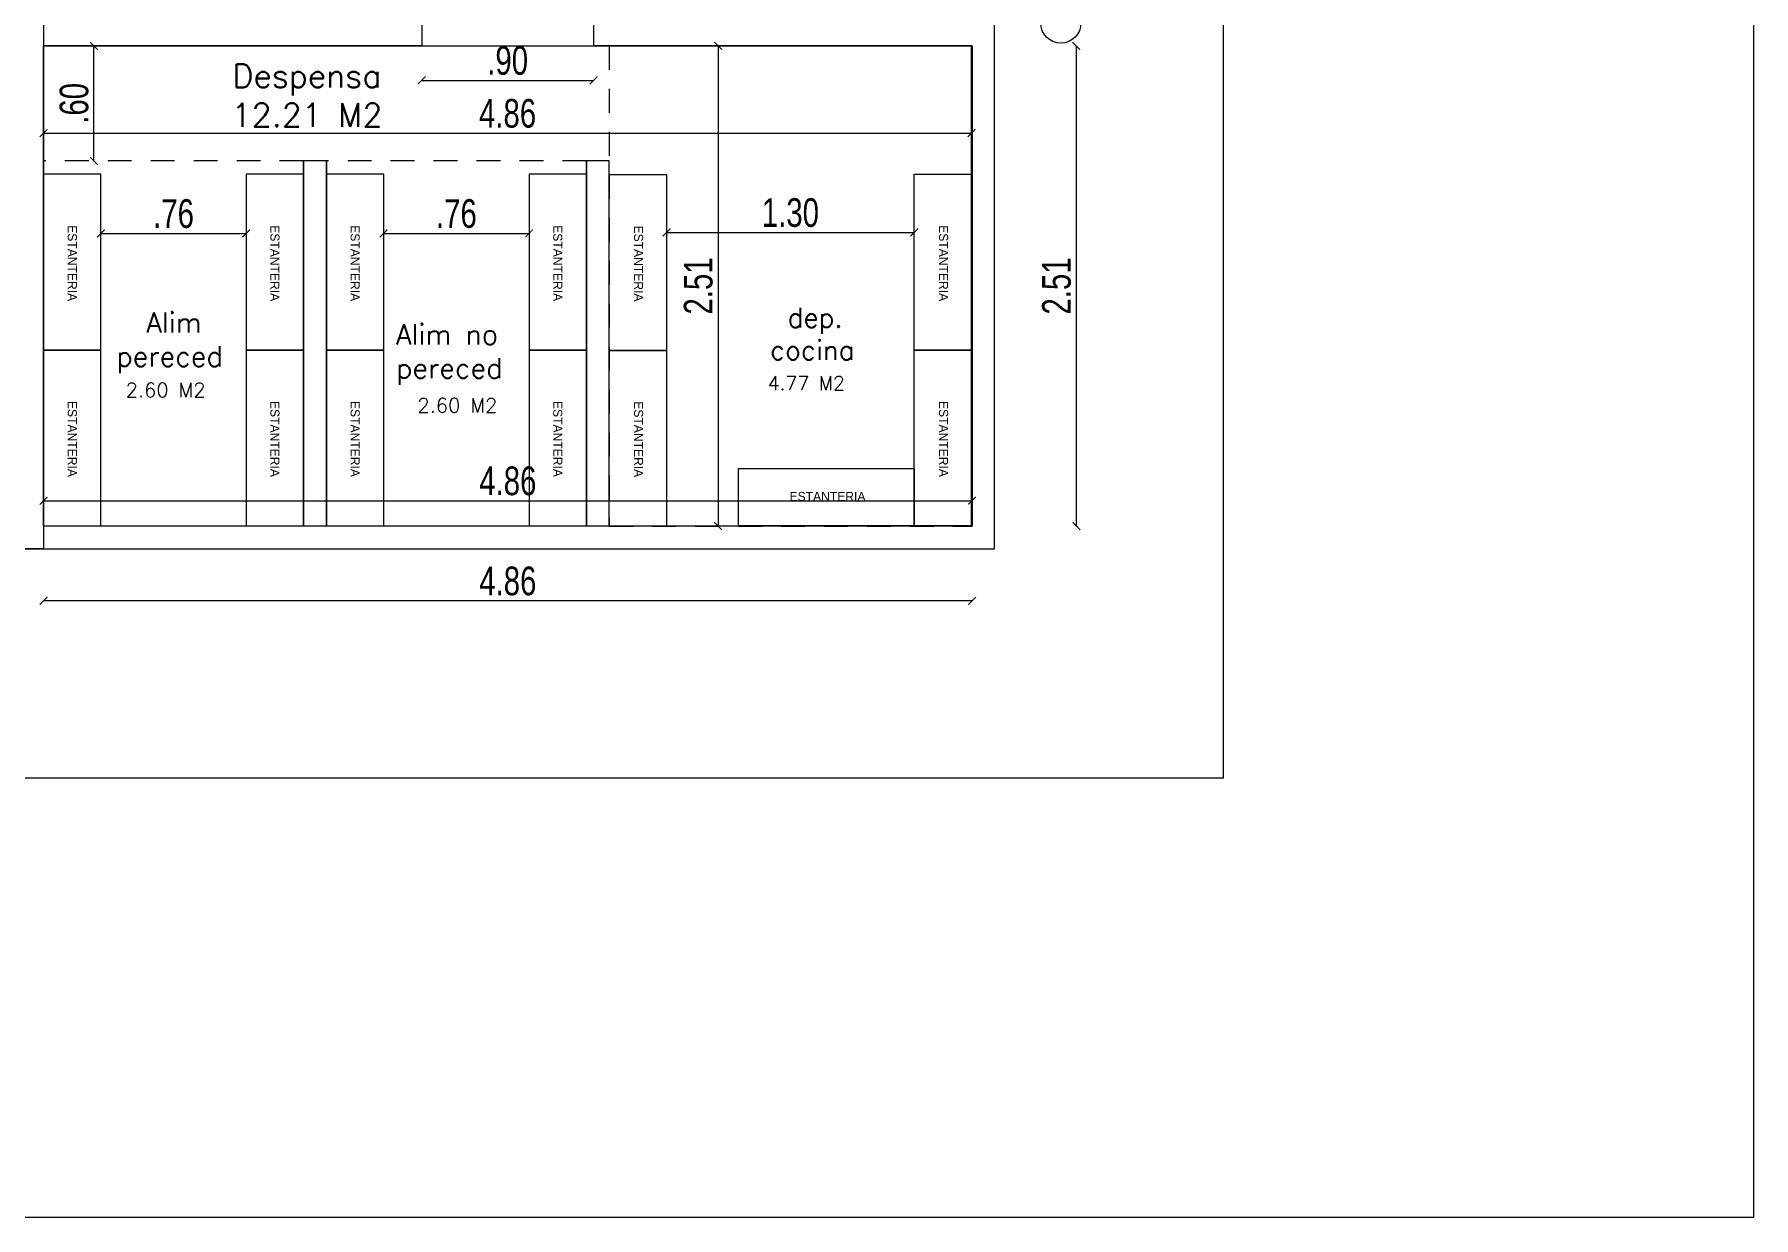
# Model space of a CAD drawing. Header units: metres. Extents: x 167 to 250, y 44 to 219.
# Drawn here: x 241.02 to 250.02, y 95.22 to 101.42 of the extents above; entities that cross this region are included whole.
import ezdxf

# ---------------------------------------------------------------- set-up
doc = ezdxf.new("R2010")
doc.units = ezdxf.units.M
doc.linetypes.add('06-PT1-01$0$HIDDEN2', pattern=[0.1875, 0.125, -0.0625])
doc.layers.add('A_TEXTO', color=130, linetype='Continuous')
doc.layers.add('muros', color=5, linetype='Continuous', lineweight=25)
doc.layers.add('puntea', color=253, linetype='06-PT1-01$0$HIDDEN2', lineweight=25)
doc.styles.add('CORDENADAS', font='romans.shx', dxfattribs={"height": 1})
doc.styles.add('ING_75', font='swisscl.ttf', dxfattribs={"height": 0.15})
doc.dimstyles.new('ESC_1_75_ING', dxfattribs={"dimtxt": 0.15, "dimasz": 0.04, "dimexe": 0, "dimexo": 0, "dimgap": 0.0263, "dimtad": 1, "dimzin": 4, "dimdsep": 46, "dimtxsty": 'ING_75', "dimblk": 'ARCHTICK', "dimcen": 0.06, "dimse1": 1, "dimse2": 1, "dimclrd": 256, "dimclre": 2, "dimclrt": 1, "dimadec": 0, "dimazin": 0, "dimtfac": 1, "dimtix": 1, "dimtmove": 2, "dimatfit": 3, "dimldrblk": 'ARCHTICK', "dimfxl": 0, "dimtvp": 1.75, "dimtolj": 1, "dimtzin": 4, "dimarcsym": 0})

# ---------------------------------------------------------------- blocks, each defined once
blk = doc.blocks.new('_ArchTick')
at = {"color": 0, "linetype": 'ByBlock', "const_width": 0.15}
blk.add_lwpolyline([(-0.5, -0.5), (0.5, 0.5)], dxfattribs=at)
blk = doc.blocks.new('*D687')
at = {"layer": 'Defpoints', "color": 0, "transparency": 16777216}
for p in [(241.0652, 99.7287), (245.9278, 99.727), (245.9278, 98.9776)]:
    blk.add_point(p, dxfattribs=at)
at = {"layer": 'muros', "lineweight": -2, "transparency": 16777216}
blk.add_line((241.0652, 98.9776), (245.9278, 98.9776), dxfattribs=at)
at = {"layer": 'muros', "lineweight": -2, "transparency": 16777216, "xscale": 0.04, "yscale": 0.04, "zscale": 0.04, "rotation": 180}
blk.add_blockref('_ArchTick', (241.0652, 98.9776), dxfattribs=at)
at = {"layer": 'muros', "lineweight": -2, "transparency": 16777216, "xscale": 0.04, "yscale": 0.04, "zscale": 0.04}
blk.add_blockref('_ArchTick', (245.9278, 98.9776), dxfattribs=at)
at = {"layer": 'muros', "color": 1, "transparency": 16777216, "insert": (243.4965, 99.0807), "char_height": 0.15, "attachment_point": 5, "style": 'ING_75'}
blk.add_mtext('\\A1;4.86', dxfattribs=at)
blk = doc.blocks.new('*D688')
at = {"layer": 'Defpoints', "color": 0, "transparency": 16777216}
for p in [(244.0645, 101.3588), (244.177, 98.8447), (244.5975, 98.8447)]:
    blk.add_point(p, dxfattribs=at)
at = {"layer": 'muros', "lineweight": -2, "transparency": 16777216}
blk.add_line((244.5975, 101.3588), (244.5975, 98.8447), dxfattribs=at)
at = {"layer": 'muros', "lineweight": -2, "transparency": 16777216, "xscale": 0.04, "yscale": 0.04, "zscale": 0.04}
for p, rotation in [((244.5975, 101.3588), 90), ((244.5975, 98.8447), 270)]:
    blk.add_blockref('_ArchTick', p, dxfattribs=dict(at, rotation=rotation))
at = {"layer": 'muros', "color": 1, "transparency": 16777216, "insert": (244.4944, 100.1018), "char_height": 0.15, "attachment_point": 5, "rotation": 90, "style": 'ING_75'}
blk.add_mtext('\\A1;2.51', dxfattribs=at)
blk = doc.blocks.new('*D851')
at = {"layer": 'Defpoints', "color": 0, "transparency": 16777216}
for p in [(241.0652, 101.3588), (241.3286, 101.3588), (241.0652, 100.7565)]:
    blk.add_point(p, dxfattribs=at)
at = {"layer": 'muros', "lineweight": -2, "transparency": 16777216}
blk.add_line((241.3286, 100.7565), (241.3286, 101.3588), dxfattribs=at)
at = {"layer": 'muros', "lineweight": -2, "transparency": 16777216, "xscale": 0.04, "yscale": 0.04, "zscale": 0.04}
for p, rotation in [((241.3286, 101.3588), 90), ((241.3286, 100.7565), 270)]:
    blk.add_blockref('_ArchTick', p, dxfattribs=dict(at, rotation=rotation))
at = {"layer": 'muros', "color": 1, "transparency": 16777216, "insert": (241.2255, 101.0576), "char_height": 0.15, "attachment_point": 5, "rotation": 90, "style": 'ING_75'}
blk.add_mtext('\\A1;.60', dxfattribs=at)
blk = doc.blocks.new('*D852')
at = {"layer": 'Defpoints', "color": 0, "transparency": 16777216}
for p in [(241.3652, 100.6864), (242.1265, 100.6864), (242.1265, 100.3769)]:
    blk.add_point(p, dxfattribs=at)
at = {"layer": 'muros', "lineweight": -2, "transparency": 16777216}
blk.add_line((241.3652, 100.3769), (242.1265, 100.3769), dxfattribs=at)
at = {"layer": 'muros', "lineweight": -2, "transparency": 16777216, "xscale": 0.04, "yscale": 0.04, "zscale": 0.04, "rotation": 180}
blk.add_blockref('_ArchTick', (241.3652, 100.3769), dxfattribs=at)
at = {"layer": 'muros', "lineweight": -2, "transparency": 16777216, "xscale": 0.04, "yscale": 0.04, "zscale": 0.04}
blk.add_blockref('_ArchTick', (242.1265, 100.3769), dxfattribs=at)
at = {"layer": 'muros', "color": 1, "transparency": 16777216, "insert": (241.7459, 100.48), "char_height": 0.15, "attachment_point": 5, "style": 'ING_75'}
blk.add_mtext('\\A1;.76', dxfattribs=at)
blk = doc.blocks.new('*D853')
at = {"layer": 'Defpoints', "color": 0, "transparency": 16777216}
for p in [(242.8465, 100.6864), (243.6078, 100.6864), (243.6078, 100.3769)]:
    blk.add_point(p, dxfattribs=at)
at = {"layer": 'muros', "lineweight": -2, "transparency": 16777216}
blk.add_line((242.8465, 100.3769), (243.6078, 100.3769), dxfattribs=at)
at = {"layer": 'muros', "lineweight": -2, "transparency": 16777216, "xscale": 0.04, "yscale": 0.04, "zscale": 0.04, "rotation": 180}
blk.add_blockref('_ArchTick', (242.8465, 100.3769), dxfattribs=at)
at = {"layer": 'muros', "lineweight": -2, "transparency": 16777216, "xscale": 0.04, "yscale": 0.04, "zscale": 0.04}
blk.add_blockref('_ArchTick', (243.6078, 100.3769), dxfattribs=at)
at = {"layer": 'muros', "color": 1, "transparency": 16777216, "insert": (243.2271, 100.48), "char_height": 0.15, "attachment_point": 5, "style": 'ING_75'}
blk.add_mtext('\\A1;.76', dxfattribs=at)
blk = doc.blocks.new('*D854')
at = {"layer": 'Defpoints', "color": 0, "transparency": 16777216}
for p in [(244.3278, 100.55), (245.6252, 100.5517), (245.6252, 100.382)]:
    blk.add_point(p, dxfattribs=at)
at = {"layer": 'muros', "lineweight": -2, "transparency": 16777216}
blk.add_line((244.3278, 100.382), (245.6252, 100.382), dxfattribs=at)
at = {"layer": 'muros', "lineweight": -2, "transparency": 16777216, "xscale": 0.04, "yscale": 0.04, "zscale": 0.04, "rotation": 180}
blk.add_blockref('_ArchTick', (244.3278, 100.382), dxfattribs=at)
at = {"layer": 'muros', "lineweight": -2, "transparency": 16777216, "xscale": 0.04, "yscale": 0.04, "zscale": 0.04}
blk.add_blockref('_ArchTick', (245.6252, 100.382), dxfattribs=at)
at = {"layer": 'muros', "color": 1, "transparency": 16777216, "insert": (244.9765, 100.4852), "char_height": 0.15, "attachment_point": 5, "style": 'ING_75'}
blk.add_mtext('\\A1;1.30', dxfattribs=at)
blk = doc.blocks.new('*D909')
at = {"layer": 'Defpoints', "color": 0, "transparency": 16777216}
for p in [(243.0457, 101.3588), (243.9457, 101.3588), (243.9457, 101.1783)]:
    blk.add_point(p, dxfattribs=at)
at = {"layer": 'muros', "lineweight": -2, "transparency": 16777216}
blk.add_line((243.0457, 101.1783), (243.9457, 101.1783), dxfattribs=at)
at = {"layer": 'muros', "lineweight": -2, "transparency": 16777216, "xscale": 0.04, "yscale": 0.04, "zscale": 0.04, "rotation": 180}
blk.add_blockref('_ArchTick', (243.0457, 101.1783), dxfattribs=at)
at = {"layer": 'muros', "lineweight": -2, "transparency": 16777216, "xscale": 0.04, "yscale": 0.04, "zscale": 0.04}
blk.add_blockref('_ArchTick', (243.9457, 101.1783), dxfattribs=at)
at = {"layer": 'muros', "color": 1, "transparency": 16777216, "insert": (243.4957, 101.2814), "char_height": 0.15, "attachment_point": 5, "style": 'ING_75'}
blk.add_mtext('\\A1;.90', dxfattribs=at)
blk = doc.blocks.new('*D963')
at = {"layer": 'Defpoints', "color": 0, "transparency": 16777216}
for p in [(241.0652, 101.3588), (245.9252, 101.3588), (245.9252, 100.9016)]:
    blk.add_point(p, dxfattribs=at)
at = {"layer": 'muros', "lineweight": -2, "transparency": 16777216}
blk.add_line((241.0652, 100.9016), (245.9252, 100.9016), dxfattribs=at)
at = {"layer": 'muros', "lineweight": -2, "transparency": 16777216, "xscale": 0.04, "yscale": 0.04, "zscale": 0.04, "rotation": 180}
blk.add_blockref('_ArchTick', (241.0652, 100.9016), dxfattribs=at)
at = {"layer": 'muros', "lineweight": -2, "transparency": 16777216, "xscale": 0.04, "yscale": 0.04, "zscale": 0.04}
blk.add_blockref('_ArchTick', (245.9252, 100.9016), dxfattribs=at)
at = {"layer": 'muros', "color": 1, "transparency": 16777216, "insert": (243.4952, 101.0047), "char_height": 0.15, "attachment_point": 5, "style": 'ING_75'}
blk.add_mtext('\\A1;4.86', dxfattribs=at)
blk = doc.blocks.new('*D964')
at = {"layer": 'Defpoints', "color": 0, "transparency": 16777216}
for p in [(245.9252, 101.3588), (245.9278, 98.8447), (246.4738, 98.8447)]:
    blk.add_point(p, dxfattribs=at)
at = {"layer": 'muros', "lineweight": -2, "transparency": 16777216}
blk.add_line((246.4738, 101.3588), (246.4738, 98.8447), dxfattribs=at)
at = {"layer": 'muros', "lineweight": -2, "transparency": 16777216, "xscale": 0.04, "yscale": 0.04, "zscale": 0.04}
for p, rotation in [((246.4738, 101.3588), 90), ((246.4738, 98.8447), 270)]:
    blk.add_blockref('_ArchTick', p, dxfattribs=dict(at, rotation=rotation))
at = {"layer": 'muros', "color": 1, "transparency": 16777216, "insert": (246.3707, 100.1018), "char_height": 0.15, "attachment_point": 5, "rotation": 90, "style": 'ING_75'}
blk.add_mtext('\\A1;2.51', dxfattribs=at)
blk = doc.blocks.new('*D965')
at = {"layer": 'Defpoints', "color": 0, "transparency": 16777216}
for p in [(241.0652, 98.8464), (245.9278, 98.8447), (241.0652, 98.4536)]:
    blk.add_point(p, dxfattribs=at)
at = {"layer": 'muros', "lineweight": -2, "transparency": 16777216}
blk.add_line((245.9278, 98.4536), (241.0652, 98.4536), dxfattribs=at)
at = {"layer": 'muros', "lineweight": -2, "transparency": 16777216, "xscale": 0.04, "yscale": 0.04, "zscale": 0.04, "rotation": 180}
blk.add_blockref('_ArchTick', (241.0652, 98.4536), dxfattribs=at)
at = {"layer": 'muros', "lineweight": -2, "transparency": 16777216, "xscale": 0.04, "yscale": 0.04, "zscale": 0.04}
blk.add_blockref('_ArchTick', (245.9278, 98.4536), dxfattribs=at)
at = {"layer": 'muros', "color": 1, "transparency": 16777216, "insert": (243.4965, 98.5567), "char_height": 0.15, "attachment_point": 5, "style": 'ING_75'}
blk.add_mtext('\\A1;4.86', dxfattribs=at)

msp = doc.modelspace()

# ---------------------------------------------------------------- linework, layer by layer
at = {"color": 1, "true_color": 0xff0f0f}
msp.add_lwpolyline([(241.0652, 101.4788), (241.0652, 98.7264), (237.0252, 98.7264), (237.0252, 101.4788), (240.0468, 101.4788), (240.0468, 101.3447)], dxfattribs=at)
at = {"layer": 'muros', "color": 114, "true_color": 0x139b48}
for p, q in [((250.0209, 126.3804), (250.0209, 95.2247)), ((247.2452, 97.5247), (247.2452, 124.0804)), ((246.0452, 101.3549), (246.0452, 107.1853)), ((243.0457, 101.4788), (243.0457, 101.3588)), ((243.9457, 101.4788), (243.9457, 101.3588)), ((247.2452, 97.5247), (173.9729, 97.5247)), ((250.0209, 95.2247), (171.6729, 95.2247))]:
    msp.add_line(p, q, dxfattribs=at)
for points in [[(243.0457, 101.4788), (240.9452, 101.4788), (240.9452, 98.7264), (246.0452, 98.7264), (246.0452, 101.4788), (243.9457, 101.4788)], [(243.0457, 101.3588), (241.0652, 101.3588), (241.0652, 98.8464), (245.9252, 98.8464), (245.9252, 101.3588), (243.9457, 101.3588)]]:
    msp.add_lwpolyline(points, dxfattribs=at)
for points in [[(241.0652, 101.3588), (245.9278, 101.3588), (245.9278, 98.8447), (241.0652, 98.8447)], [(242.4265, 98.8464), (242.5465, 98.8464), (242.5465, 100.7565), (242.4265, 100.7565)], [(243.9078, 98.8464), (244.0278, 98.8464), (244.0278, 100.7565), (243.9078, 100.7565)]]:
    msp.add_lwpolyline(points, close=True, dxfattribs=at)
at = {"layer": 'muros', "color": 4}
for points in [[(241.3652, 99.7664), (241.3652, 100.6864), (241.0652, 100.6864), (241.0652, 99.7664), (241.3652, 99.7664)], [(242.4265, 99.7664), (242.4265, 100.6864), (242.1265, 100.6864), (242.1265, 99.7664), (242.4265, 99.7664)], [(242.8465, 99.7664), (242.8465, 100.6864), (242.5465, 100.6864), (242.5465, 99.7664), (242.8465, 99.7664)], [(243.9078, 99.7664), (243.9078, 100.6864), (243.6078, 100.6864), (243.6078, 99.7664), (243.9078, 99.7664)], [(244.0278, 99.7647), (244.0278, 100.6847), (244.3278, 100.6847), (244.3278, 99.7647), (244.0278, 99.7647)], [(245.6252, 99.7664), (245.6252, 100.6864), (245.9252, 100.6864), (245.9252, 99.7664), (245.6252, 99.7664)], [(241.3652, 98.8464), (241.3652, 99.7664), (241.0652, 99.7664), (241.0652, 98.8464), (241.3652, 98.8464)], [(242.4265, 98.8464), (242.4265, 99.7664), (242.1265, 99.7664), (242.1265, 98.8464), (242.4265, 98.8464)], [(242.8465, 98.8464), (242.8465, 99.7664), (242.5465, 99.7664), (242.5465, 98.8464), (242.8465, 98.8464)], [(243.9078, 98.8464), (243.9078, 99.7664), (243.6078, 99.7664), (243.6078, 98.8464), (243.9078, 98.8464)], [(244.0278, 98.8447), (244.0278, 99.7647), (244.3278, 99.7647), (244.3278, 98.8447), (244.0278, 98.8447)], [(245.6252, 98.8464), (245.6252, 99.7664), (245.9252, 99.7664), (245.9252, 98.8464), (245.6252, 98.8464)], [(245.6252, 98.8464), (244.7052, 98.8464), (244.7052, 99.1464), (245.6252, 99.1464), (245.6252, 98.8464)]]:
    msp.add_lwpolyline(points, dxfattribs=at)
at = {"layer": 'muros', "color": 114, "true_color": 0x139b48}
msp.add_circle((246.3927, 101.4788), 0.1055, dxfattribs=at)
at = {"layer": 'puntea'}
for points in [[(244.0278, 98.8447), (245.9278, 98.8447), (245.9278, 101.3588), (244.0278, 101.3588)], [(242.4265, 98.8464), (242.4265, 100.7565), (241.0652, 100.7565), (241.0652, 98.8464)], [(243.9078, 98.8464), (243.9078, 100.7565), (242.5465, 100.7565), (242.5465, 98.8464)]]:
    msp.add_lwpolyline(points, close=True, dxfattribs=at)

# ---------------------------------------------------------------- texts
at = {"color": 4, "char_height": 0.047381, "attachment_point": 1, "rotation": 270}
for insert in [(241.2394, 100.6161), (242.3006, 100.6161), (242.7206, 100.6161), (243.7819, 100.6161), (244.2051, 100.6144), (245.8025, 100.6161), (241.2394, 99.6961), (242.3006, 99.6961), (242.7206, 99.6961), (243.7819, 99.6961), (244.2051, 99.6944), (245.8025, 99.6961)]:
    msp.add_mtext_dynamic_manual_height_columns('\\pxqc;ESTANTERIA', width=0.790163, gutter_width=2.9613, heights=[0], dxfattribs=dict(at, insert=insert))
at = {"color": 4, "insert": (244.7756, 99.0237), "char_height": 0.047381, "attachment_point": 1}
msp.add_mtext_dynamic_manual_height_columns('\\pxqc;ESTANTERIA', width=0.790163, gutter_width=2.9613, heights=[0], dxfattribs=at)
at = {"layer": 'A_TEXTO', "color": 240, "true_color": 0xed1f24, "insert": (241.3809, 101.2633), "char_height": 0.123035, "attachment_point": 1, "style": 'CORDENADAS'}
msp.add_mtext_dynamic_manual_height_columns('\\pxqc;Despensa \\P12.21 M2', width=2.127299, gutter_width=6.1517, heights=[0], dxfattribs=at)
at = {"layer": 'A_TEXTO', "attachment_point": 1, "style": 'CORDENADAS'}
for s, width, gutter_width, insert, char_height in [('\\pxqc;Alim\\P\\pq*;pereced', 0.604118, 5.2968, (241.4457, 99.9634), 0.105936), ('\\pxqc;dep.\\P\\pq*;cocina', 0.473428, 5.1137, (244.8695, 99.9875), 0.102273), ('Alim no\\Ppereced', 2.344257, 8.1824, (242.9105, 99.9013), 0.10594), ('2.60 M2', 0.630294, 3.7558, (241.4948, 99.5952), 0.07512), ('4.77 M2', 0.608502, 3.6259, (244.8574, 99.629), 0.07252), ('2.60 M2', 0.973667, 5.8019, (243.023, 99.514), 0.07512)]:
    msp.add_mtext_dynamic_manual_height_columns(s, width=width, gutter_width=gutter_width, heights=[0], dxfattribs=dict(at, insert=insert, char_height=char_height))

# ---------------------------------------------------------------- dimensions: what is measured, and where the dimension line sits
at = {"layer": 'muros', "color": 114, "true_color": 0x139b48}
for base, p1, p2, picture, middle in [((245.9252, 100.9016), (241.0652, 101.3588), (245.9252, 101.3588), '*D963', (243.4952, 101.0047)), ((243.9457, 101.1783), (243.0457, 101.3588), (243.9457, 101.3588), '*D909', (243.4957, 101.2814)), ((242.1265, 100.3769), (241.3652, 100.6864), (242.1265, 100.6864), '*D852', (241.7459, 100.48)), ((243.6078, 100.3769), (242.8465, 100.6864), (243.6078, 100.6864), '*D853', (243.2271, 100.48)), ((245.6252, 100.382), (244.3278, 100.55), (245.6252, 100.5517), '*D854', (244.9765, 100.4852)), ((245.9278, 98.9776), (241.0652, 99.7287), (245.9278, 99.727), '*D687', (243.4965, 99.0807)), ((241.0652, 98.4536), (245.9278, 98.8447), (241.0652, 98.8464), '*D965', (243.4965, 98.5567))]:
    dim = msp.add_linear_dim(base=base, p1=p1, p2=p2, dimstyle='ESC_1_75_ING', dxfattribs=at)
    dim.commit()
    dim.dimension.update_dxf_attribs({"geometry": picture, "text_midpoint": middle})
for base, p1, p2, picture, middle in [((241.3286, 101.3588), (241.0652, 100.7565), (241.0652, 101.3588), '*D851', (241.2255, 101.0576)), ((244.5975, 98.8447), (244.0645, 101.3588), (244.177, 98.8447), '*D688', (244.4944, 100.1018)), ((246.4738, 98.8447), (245.9252, 101.3588), (245.9278, 98.8447), '*D964', (246.3707, 100.1018))]:
    dim = msp.add_linear_dim(base=base, p1=p1, p2=p2, angle=90, dimstyle='ESC_1_75_ING', dxfattribs=at)
    dim.commit()
    dim.dimension.update_dxf_attribs({"geometry": picture, "text_midpoint": middle})

doc.saveas('drawing.dxf')
